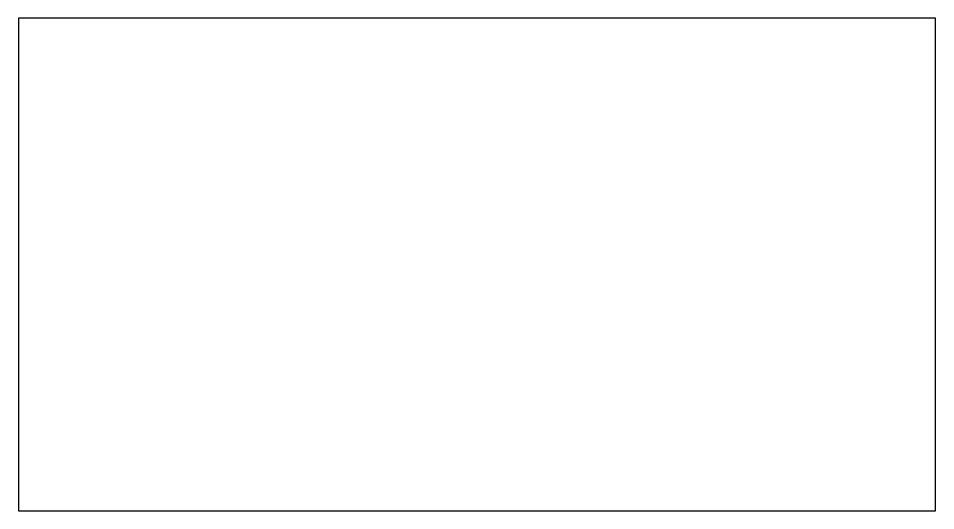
# Model space of a CAD drawing. Header units: metres. Extents: x -89 to 89, y -48 to 48.
import ezdxf

# ---------------------------------------------------------------- set-up
doc = ezdxf.new("R2010")
doc.units = ezdxf.units.M

msp = doc.modelspace()

# ---------------------------------------------------------------- linework, layer by layer
at = {"layer": 'OUTLINE'}
msp.add_lwpolyline([(-89.45, -48.05), (89.45, -48.05), (89.45, 48.05), (-89.45, 48.05), (-89.45, -48.05)], dxfattribs=at)

doc.saveas('drawing.dxf')
